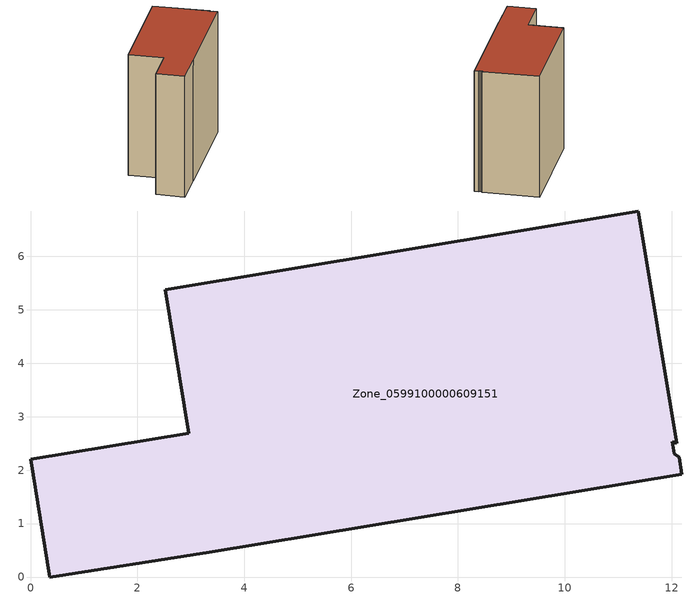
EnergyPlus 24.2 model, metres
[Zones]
Zone_0599100000609151
 floor ground (C_G): 0,2.2 2.96,2.69 2.52,5.38 11.37,6.85 12.09,2.5 12.01,2.54 12.05,2.3 12.14,2.25 12.19,1.92 3.34,0.46 0.36,0 z0
 wall outside (C_F): 2.96,2.69 0,2.2 0.36,0 3.34,0.46 12.19,1.92 12.14,2.25 12.05,2.3 12.01,2.54 12.09,2.5 11.37,6.85 2.52,5.38 2.96,2.69 z0:9.92
 roof outside (C_R): 12.09,2.5 11.37,6.85 2.52,5.38 2.96,2.69 0,2.2 0.36,0 3.34,0.46 12.19,1.92 12.14,2.25 12.05,2.3 12.01,2.54 z9.92
[BUILDING]
Pand.0599100000609151: North Axis=0; Terrain=City; Loads Convergence Tolerance Value=0.04; Temperature Convergence Tolerance Value=0.4; Solar Distribution=FullExterior; Maximum Number of Warmup Days=25; Minimum Number of Warmup Days=1
[Site:Location]
Rotterdam.The.Hague.AP_ZH_NLD Design_Conditions: Latitude=51.96; Longitude=4.45; Time Zone=1; Elevation=-4.5
[SITE:GROUNDTEMPERATURE:BUILDINGSURFACE]
18, 18, 18, 18, 18, 18, 18, 18, 18, 18, 18, 18
[MATERIAL] Thermal Absorptance=0.9; Solar Absorptance=0.7; Visible Absorptance=0.7
Name | Roughness | Thickness | Conductivity | Density | Specific Heat
G.TI.1946 | MediumSmooth | 0.15 | 1 | 540 | 1210
F.TI.1946 | Rough | 0.3 | 0.857143 | 1920 | 840
R.TI.1946 | MediumRough | 0.2 | 0.1 | 1500 | 1000
[CONSTRUCTION]
C_G: G.TI.1946
C_F: F.TI.1946
C_R: R.TI.1946
[ZONE]
Zone_0599100000609151: Type=1; Multiplier=1; Ceiling Height=Autocalculate; Volume=Autocalculate; Floor Area=autocalculate; Part of Total Floor Area=Yes
[ZONEINFILTRATION:DESIGNFLOWRATE]
Infil_Zone_0599100000609151: Zone or ZoneList or Space or SpaceList=Zone_0599100000609151; Schedule=AlwaysOn; Design Flow Rate Calculation Method=Flow/Area; Flow Rate per Floor Area=0.003; Constant Term Coefficient=1; Temperature Term Coefficient=0; Velocity Term Coefficient=0; Velocity Squared Term Coefficient=0
[HVACTEMPLATE:ZONE:IDEALLOADSAIRSYSTEM]
Zone_0599100000609151: Maximum Heating Supply Air Temperature=50; Minimum Cooling Supply Air Temperature=13; Maximum Heating Supply Air Humidity Ratio=0.0156; Minimum Cooling Supply Air Humidity Ratio=0.0077; Heating Limit=NoLimit; Cooling Limit=NoLimit; Dehumidification Control Type=ConstantSensibleHeatRatio; Cooling Sensible Heat Ratio=0.7; Dehumidification Setpoint=60; Humidification Control Type=None; Humidification Setpoint=30; Outdoor Air Method=None; Outdoor Air Flow Rate per Person=0.00944; Outdoor Air Flow Rate per Zone Floor Area=0; Outdoor Air Flow Rate per Zone=0; Demand Controlled Ventilation Type=None; Outdoor Air Economizer Type=NoEconomizer; Heat Recovery Type=None; Sensible Heat Recovery Effectiveness=0.7; Latent Heat Recovery Effectiveness=0.65
[ZONECONTROL:THERMOSTAT]
ThermostatControl_Zone_0599100000609151: Zone or ZoneList=Zone_0599100000609151; Control Type Schedule=DualSetpointControlType; Control 1=Thermostat_Zone_0599100000609151; Temperature Difference Between Cutout And Setpoint=0
[THERMOSTATSETPOINT:DUALSETPOINT]
Thermostat_Zone_0599100000609151: Heating Setpoint Temperature Schedule=HeatingSetpoint_Zone_0599100000609151; Cooling Setpoint Temperature Schedule=CoolingSetpoint_Zone_0599100000609151
[SCHEDULE:COMPACT]
HeatingSetpoint_Zone_0599100000609151: Through: 12/31, For: AllDays, Until: 24:00, 21
CoolingSetpoint_Zone_0599100000609151: Through: 12/31, For: AllDays, Until: 24:00, 24
DualSetpointControlType: Through: 12/31, For: AllDays, Until: 24:00, 4
AlwaysOn: Through: 12/31, For: AllDays, Until: 24:00, 1
